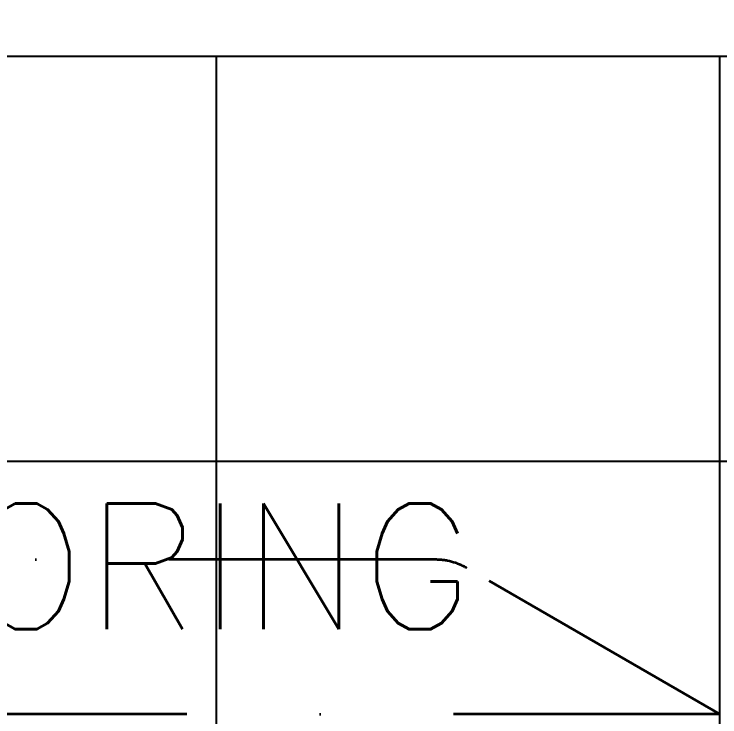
# Model space of a CAD drawing. Header units: inches. Extents: x -12418 to 183584, y -29325 to 19878.
# Drawn here: x 33959 to 34800, y -11105 to -10267 of the extents above; entities that cross this region are included whole.
import ezdxf

# ---------------------------------------------------------------- set-up
doc = ezdxf.new("R2010")
doc.units = ezdxf.units.IN
doc.header["$LTSCALE"] = 25
doc.header["$MEASUREMENT"] = 0
doc.linetypes.add('DASHDOT', pattern=[25.4, 12.7, -6.35, 0, -6.35])
for name, color, linetype, lineweight in [('00-Ground Floor$0$72_EGR_BASE_TEXT', 252, 'Continuous', 5), ('00-Ground Floor$0$Walls', 251, 'Continuous', 5), ('E-LITE-CLNG-CNDT', 6, 'DASHDOT', 35)]:
    doc.layers.add(name, color=color, linetype=linetype, lineweight=lineweight)
doc.layers.add('00-Ground Floor$0$False Ceiling', color=251, linetype='Continuous')
doc.styles.add('00-Ground Floor$0$SIMPLEX', font='SIMPLEX.shx', dxfattribs={"height": 150})

# ---------------------------------------------------------------- blocks, each defined once
blk = doc.blocks.new('00-Ground Floor$0$A$Ce9e1c4c3')
at = {"layer": '00-Ground Floor$0$False Ceiling', "color": 254}
blk.add_line((-68550.49, -10317.43, 0), (-64050.49, -10317.43, 0), dxfattribs=at)
at = {"layer": '00-Ground Floor$0$False Ceiling', "color": 254, "linetype": 'Continuous'}
for p, q in [((-65800, -12867.43), (-65800, -10317.43)), ((-65200, -12867.43), (-65200, -10317.43)), ((-68550.49, -10800), (-64050.49, -10800))]:
    blk.add_line(p, q, dxfattribs=at)
blk = doc.blocks.new('00-Ground Floor')
at = {"layer": '00-Ground Floor$0$Walls'}
blk.add_line((35949.51, -10317.43, 0), (31449.51, -10317.43, 0), dxfattribs=at)
at = {"layer": '00-Ground Floor$0$False Ceiling', "color": 254}
blk.add_blockref('00-Ground Floor$0$A$Ce9e1c4c3', (100000, 0), dxfattribs=at)
at = {"layer": '00-Ground Floor$0$72_EGR_BASE_TEXT', "insert": (33481.35, -10850.43), "char_height": 150, "attachment_point": 2, "style": '00-Ground Floor$0$SIMPLEX'}
blk.add_mtext('HOLTER MONITORING', dxfattribs=at)

msp = doc.modelspace()

# ---------------------------------------------------------------- linework, layer by layer
at = {"layer": 'E-LITE-CLNG-CNDT', "color": 1}
for points in [[(34800, -11101.62), (34498.4, -10927.49, 0.131652), (34460.9, -10917.44), (33407.43, -10917.44, -0.414214), (33332.43, -10842.44), (33332.43, -7576.62, 0.414214), (33257.43, -7501.62), (33000, -7501.62)], [(34800, -11101.62), (30535.35, -11101.62, -0.414214), (30460.35, -11026.62), (30460.35, -9368.2, 0.107292), (30453.59, -9337.1), (30300, -9000)]]:
    msp.add_lwpolyline(points, format="xyb", dxfattribs=at)

# ---------------------------------------------------------------- block references
msp.add_blockref('00-Ground Floor', (0, 0), dxfattribs=at)

doc.saveas('drawing.dxf')
